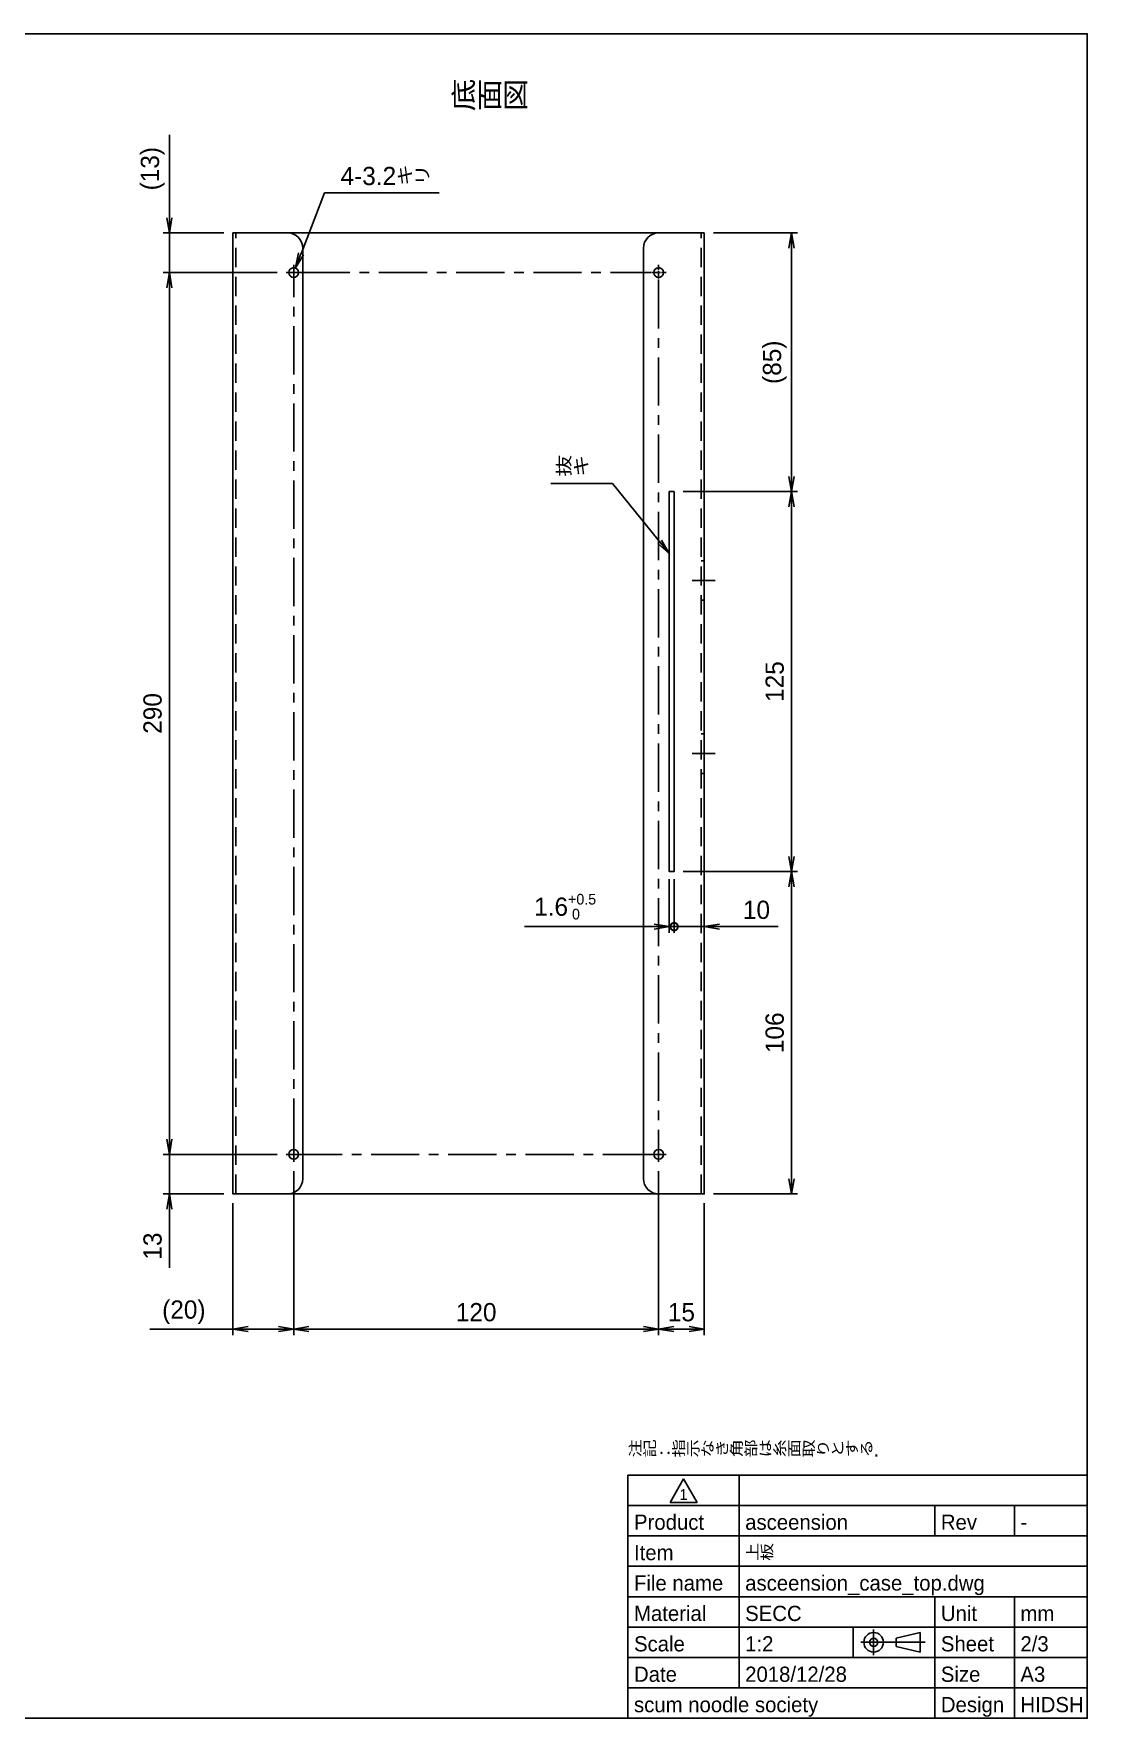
# Model space of a CAD drawing. Header units: millimetres. Extents: x 10 to 810, y 10 to 564.
# Drawn here: x 463 to 810, y 10 to 564 of the extents above; entities that cross this region are included whole.
import ezdxf
from ezdxf.enums import TextEntityAlignment as Align

# ---------------------------------------------------------------- set-up
doc = ezdxf.new("R2010")
doc.units = ezdxf.units.MM
doc.header["$LTSCALE"] = 0.5
doc.linetypes.add('CENTER', pattern=[50.8, 31.75, -6.35, 6.35, -6.35])
doc.linetypes.add('DASH2', pattern=[19.05, 12.7, -6.35])
doc.layers.add('dim', color=2, linetype='Continuous')
doc.layers.add('zuwaku', color=7, linetype='Continuous')
doc.styles.get("Standard").update_dxf_attribs({"font": 'FC-Txt.shx', "height": 6, "bigfont": '@ARExtfont2.shx'})
doc.dimstyles.new('JIS-1', dxfattribs={"dimtxt": 2.5, "dimasz": 5, "dimexe": 2, "dimexo": 3, "dimgap": 2.5, "dimtad": 1, "dimdsep": 46, "dimtxsty": 'Standard', "dimblk": 'OPEN', "dimcen": 2.5, "dimadec": 0, "dimazin": 0, "dimtfac": 1, "dimtmove": 0, "dimatfit": 3, "dimldrblk": 'OPEN', "dimfxl": 1, "dimarcsym": 0})
doc.dimstyles.new('JIS-1$3', dxfattribs={"dimtxt": 2.5, "dimasz": 5, "dimexe": 2, "dimexo": 3, "dimgap": 2.5, "dimtad": 1, "dimtih": 1, "dimtoh": 1, "dimdsep": 46, "dimtxsty": 'Standard', "dimblk1": 'NONE', "dimblk2": 'OPEN', "dimsah": 1, "dimcen": 0, "dimadec": 0, "dimazin": 0, "dimtfac": 1, "dimtofl": 0, "dimtmove": 0, "dimatfit": 3, "dimldrblk": 'OPEN', "dimfxl": 1, "dimarcsym": 0})

# ---------------------------------------------------------------- blocks, each defined once
blk = doc.blocks.new('_OPEN')
at = {"color": 0, "linetype": 'ByBlock', "lineweight": -2}
for p, q in [((-1, 0.166667), (0, 0)), ((-1, -0.166667), (0, 0)), ((0, 0), (-1, 0))]:
    blk.add_line(p, q, dxfattribs=at)
blk = doc.blocks.new('*D177')
at = {"layer": 'dim', "color": 0, "lineweight": -2}
for p, q in [((677.11, 288.43), (714.71, 288.43)), ((712.71, 187.46), (712.71, 283.43)), ((687.01, 182.46), (714.71, 182.46))]:
    blk.add_line(p, q, dxfattribs=at)
at = {"layer": 'dim', "color": 0, "lineweight": -2, "xscale": 5, "yscale": 5, "zscale": 5}
for p, rotation in [((712.71, 288.43), 90), ((712.71, 182.46), 270)]:
    blk.add_blockref('_OPEN', p, dxfattribs=dict(at, rotation=rotation))
at = {"layer": 'dim', "color": 0, "insert": (707.21, 235.45), "char_height": 6, "attachment_point": 5, "rotation": 90}
blk.add_mtext('106', dxfattribs=at)
blk = doc.blocks.new('*D178')
at = {"layer": 'dim', "color": 0, "lineweight": -2}
for p, q in [((677.11, 413.43), (714.71, 413.43)), ((712.71, 293.43), (712.71, 408.43)), ((677.11, 288.43), (714.71, 288.43))]:
    blk.add_line(p, q, dxfattribs=at)
at = {"layer": 'dim', "color": 0, "lineweight": -2, "xscale": 5, "yscale": 5, "zscale": 5}
for p, rotation in [((712.71, 413.43), 90), ((712.71, 288.43), 270)]:
    blk.add_blockref('_OPEN', p, dxfattribs=dict(at, rotation=rotation))
at = {"layer": 'dim', "color": 0, "insert": (707.21, 350.93), "char_height": 6, "attachment_point": 5, "rotation": 90}
blk.add_mtext('125', dxfattribs=at)
blk = doc.blocks.new('_DotSmall')
at = {"color": 0, "linetype": 'ByBlock', "const_width": 0.5}
blk.add_lwpolyline([(-0.0625, 0, 1), (0.0625, 0, 1)], format="xyb", close=True, dxfattribs=at)
blk = doc.blocks.new('*D179')
at = {"layer": 'dim', "color": 0, "lineweight": -2}
for p, q in [((672.51, 285.93), (672.51, 268.34)), ((674.11, 285.93), (674.11, 268.34)), ((672.51, 270.34), (624.89, 270.34)), ((667.51, 270.34), (662.51, 270.34)), ((672.51, 270.34), (674.11, 270.34))]:
    blk.add_line(p, q, dxfattribs=at)
at = {"layer": 'dim', "color": 0, "lineweight": -2, "xscale": 5, "yscale": 5, "zscale": 5, "rotation": 180}
blk.add_blockref('_DotSmall', (674.11, 270.34), dxfattribs=at)
at = {"layer": 'dim', "color": 0, "lineweight": -2, "xscale": 5, "yscale": 5, "zscale": 5}
blk.add_blockref('_OPEN', (672.51, 270.34), dxfattribs=at)
at = {"layer": 'dim', "color": 0, "insert": (638.27, 276.92), "char_height": 6, "attachment_point": 5}
blk.add_mtext('\\A1;1.6{\\H3.500000;\\S+0.5^  0;}', dxfattribs=at)
blk = doc.blocks.new('*D180')
at = {"layer": 'dim', "color": 0, "lineweight": -2}
for p, q in [((508.11, 200.46), (508.11, 205.46)), ((543.51, 195.46), (506.11, 195.46)), ((508.11, 195.46), (508.11, 182.46)), ((526.01, 182.46), (506.11, 182.46)), ((508.11, 177.46), (508.11, 158.1))]:
    blk.add_line(p, q, dxfattribs=at)
at = {"layer": 'dim', "color": 0, "lineweight": -2, "xscale": 5, "yscale": 5, "zscale": 5}
for p, rotation in [((508.11, 195.46), 270), ((508.11, 182.46), 90)]:
    blk.add_blockref('_OPEN', p, dxfattribs=dict(at, rotation=rotation))
at = {"layer": 'dim', "color": 0, "insert": (502.61, 165.28), "char_height": 6, "attachment_point": 5, "rotation": 90}
blk.add_mtext('13', dxfattribs=at)
blk = doc.blocks.new('*D181')
at = {"layer": 'dim', "color": 0, "lineweight": -2}
for p, q in [((674.11, 285.43), (674.11, 268.34)), ((684.01, 185.46), (684.01, 272.34)), ((674.11, 270.34), (669.11, 270.34)), ((674.11, 270.34), (684.01, 270.34)), ((689.01, 270.34), (708.37, 270.34))]:
    blk.add_line(p, q, dxfattribs=at)
at = {"layer": 'dim', "color": 0, "lineweight": -2, "xscale": 5, "yscale": 5, "zscale": 5, "rotation": 180}
blk.add_blockref('_OPEN', (684.01, 270.34), dxfattribs=at)
at = {"layer": 'dim', "color": 0, "insert": (701.19, 275.84), "char_height": 6, "attachment_point": 5}
blk.add_mtext('10', dxfattribs=at)
blk = doc.blocks.new('_None')
blk = doc.blocks.new('*D183')
at = {"layer": 'dim', "color": 0, "lineweight": -2}
for p, q in [((543.51, 485.46), (506.11, 485.46)), ((508.11, 200.46), (508.11, 480.46)), ((543.51, 195.46), (506.11, 195.46))]:
    blk.add_line(p, q, dxfattribs=at)
at = {"layer": 'dim', "color": 0, "lineweight": -2, "xscale": 5, "yscale": 5, "zscale": 5}
for p, rotation in [((508.11, 485.46), 90), ((508.11, 195.46), 270)]:
    blk.add_blockref('_OPEN', p, dxfattribs=dict(at, rotation=rotation))
at = {"layer": 'dim', "color": 0, "insert": (502.61, 340.46), "char_height": 6, "attachment_point": 5, "rotation": 90}
blk.add_mtext('290', dxfattribs=at)
blk = doc.blocks.new('*D184')
at = {"layer": 'dim', "color": 0, "lineweight": -2}
for p, q in [((508.11, 503.46), (508.11, 530.74)), ((526.01, 498.46), (506.11, 498.46)), ((508.11, 485.46), (508.11, 498.46)), ((543.51, 485.46), (506.11, 485.46)), ((508.11, 480.46), (508.11, 475.46))]:
    blk.add_line(p, q, dxfattribs=at)
at = {"layer": 'dim', "color": 0, "lineweight": -2, "xscale": 5, "yscale": 5, "zscale": 5}
for p, rotation in [((508.11, 498.46), 270), ((508.11, 485.46), 90)]:
    blk.add_blockref('_OPEN', p, dxfattribs=dict(at, rotation=rotation))
at = {"layer": 'dim', "color": 0, "insert": (502.61, 519.6), "char_height": 6, "attachment_point": 5, "rotation": 90}
blk.add_mtext('{(13)}', dxfattribs=at)
blk = doc.blocks.new('*D185')
at = {"layer": 'dim', "color": 0, "lineweight": -2}
for p, q in [((549.01, 189.96), (549.01, 136.02)), ((529.01, 179.46), (529.01, 136.02)), ((529.01, 138.02), (501.73, 138.02)), ((544.01, 138.02), (534.01, 138.02))]:
    blk.add_line(p, q, dxfattribs=at)
at = {"layer": 'dim', "color": 0, "lineweight": -2, "xscale": 5, "yscale": 5, "zscale": 5, "rotation": 180}
blk.add_blockref('_OPEN', (529.01, 138.02), dxfattribs=at)
at = {"layer": 'dim', "color": 0, "lineweight": -2, "xscale": 5, "yscale": 5, "zscale": 5}
blk.add_blockref('_OPEN', (549.01, 138.02), dxfattribs=at)
at = {"layer": 'dim', "color": 0, "insert": (512.87, 143.52), "char_height": 6, "attachment_point": 5}
blk.add_mtext('(20)', dxfattribs=at)
blk = doc.blocks.new('*D186')
at = {"layer": 'dim', "color": 0, "lineweight": -2}
for p, q in [((549.01, 189.96), (549.01, 136.02)), ((669.01, 189.96), (669.01, 136.02)), ((554.01, 138.02), (664.01, 138.02))]:
    blk.add_line(p, q, dxfattribs=at)
at = {"layer": 'dim', "color": 0, "lineweight": -2, "xscale": 5, "yscale": 5, "zscale": 5, "rotation": 180}
blk.add_blockref('_OPEN', (549.01, 138.02), dxfattribs=at)
at = {"layer": 'dim', "color": 0, "lineweight": -2, "xscale": 5, "yscale": 5, "zscale": 5}
blk.add_blockref('_OPEN', (669.01, 138.02), dxfattribs=at)
at = {"layer": 'dim', "color": 0, "insert": (609.01, 143.52), "char_height": 6, "attachment_point": 5}
blk.add_mtext('120', dxfattribs=at)
blk = doc.blocks.new('*D187')
at = {"layer": 'dim', "color": 0, "lineweight": -2}
for p, q in [((669.01, 189.96), (669.01, 136.02)), ((684.01, 179.46), (684.01, 136.02)), ((674.01, 138.02), (679.01, 138.02))]:
    blk.add_line(p, q, dxfattribs=at)
at = {"layer": 'dim', "color": 0, "lineweight": -2, "xscale": 5, "yscale": 5, "zscale": 5, "rotation": 180}
blk.add_blockref('_OPEN', (669.01, 138.02), dxfattribs=at)
at = {"layer": 'dim', "color": 0, "lineweight": -2, "xscale": 5, "yscale": 5, "zscale": 5}
blk.add_blockref('_OPEN', (684.01, 138.02), dxfattribs=at)
at = {"layer": 'dim', "color": 0, "insert": (676.51, 143.52), "char_height": 6, "attachment_point": 5}
blk.add_mtext('15', dxfattribs=at)
blk = doc.blocks.new('*D188')
at = {"layer": 'dim', "color": 0, "lineweight": -2}
for p, q in [((559.17, 511.67), (551.4, 491.61)), ((596.83, 511.67), (559.17, 511.67))]:
    blk.add_line(p, q, dxfattribs=at)
at = {"layer": 'dim', "color": 0, "lineweight": -2, "xscale": 5, "yscale": 5, "zscale": 5, "rotation": 248.8059731455563}
blk.add_blockref('_OPEN', (549.59, 486.95), dxfattribs=at)
at = {"layer": 'dim', "color": 0, "insert": (579.25, 517.17), "char_height": 6, "attachment_point": 5}
blk.add_mtext('{4-3.2キリ}', dxfattribs=at)
blk = doc.blocks.new('*D190')
at = {"layer": 'dim', "color": 0, "lineweight": -2}
for p, q in [((687.01, 498.46), (714.71, 498.46)), ((712.71, 418.43), (712.71, 493.46)), ((677.11, 413.43), (714.71, 413.43))]:
    blk.add_line(p, q, dxfattribs=at)
at = {"layer": 'dim', "color": 0, "lineweight": -2, "xscale": 5, "yscale": 5, "zscale": 5}
for p, rotation in [((712.71, 498.46), 90), ((712.71, 413.43), 270)]:
    blk.add_blockref('_OPEN', p, dxfattribs=dict(at, rotation=rotation))
at = {"layer": 'dim', "color": 0, "insert": (707.21, 455.95), "char_height": 6, "attachment_point": 5, "rotation": 90}
blk.add_mtext('(85)', dxfattribs=at)
blk = doc.blocks.new('title')
at = {"layer": 'zuwaku'}
for p, q in [((-75.54, 35), (-75.54, 0)), ((0, 35), (-75.54, 35)), ((-57.26, 35), (-57.26, 5)), ((-25.08, 35), (-25.08, 30)), ((-12, 35), (-12, 30)), ((0, 30), (-75.54, 30)), ((0, 25), (-75.54, 25)), ((0, 20), (-75.54, 20)), ((-25.08, 20), (-25.08, 0)), ((-12, 20), (-12, 0)), ((0, 15), (-75.54, 15)), ((-38.48, 15), (-38.48, 10)), ((-31.44, 13.17), (-27.5, 14.11)), ((-27.5, 14.11), (-27.5, 10.89)), ((-31.44, 11.83), (-31.44, 13.17)), ((-27.5, 10.89), (-31.44, 11.83)), ((0, 10), (-75.54, 10)), ((0, 5), (-75.54, 5))]:
    blk.add_line(p, q, dxfattribs=at)
at = {"layer": 'zuwaku', "linetype": 'CENTER'}
for p, q in [((-35.14, 14.61), (-35.14, 10.39)), ((-37.25, 12.5), (-26.66, 12.5))]:
    blk.add_line(p, q, dxfattribs=at)
at = {"layer": 'zuwaku'}
for radius in [1.61, 0.672]:
    blk.add_circle((-35.14, 12.5), radius, dxfattribs=at)
for tag, p in [('PRODUCT', (-56.26, 31)), ('REV', (-11, 31)), ('ITEM', (-56.26, 26)), ('FILE_NAME', (-56.26, 21)), ('MATERIAL', (-56.26, 16)), ('UNIT', (-11, 16)), ('SCALE', (-56.26, 11)), ('SHEET', (-11, 11)), ('DATE', (-56.26, 6)), ('SIZE', (-11, 6)), ('COMPANY', (-74.54, 1)), ('DESIGNED', (-11, 1))]:
    blk.add_attdef(tag, p, '', height=2.5)
for s, p in [('Product', (-74.54, 31)), ('Rev', (-24.08, 31)), ('Item', (-74.54, 26)), ('File name', (-74.54, 21)), ('Material', (-74.54, 16)), ('Unit', (-24.08, 16)), ('Scale', (-74.54, 11)), ('Sheet', (-24.08, 11)), ('Date', (-74.54, 6)), ('Size', (-24.08, 6)), ('Design', (-24.08, 1))]:
    blk.add_text(s, height=2.5, dxfattribs=at).set_placement(p)
blk = doc.blocks.new('mod_mark')
at = {"layer": 'zuwaku'}
for p, q in [((6.92, 0.5), (9.14, 4.36)), ((11.37, 0.5), (9.14, 4.36)), ((6.92, 0.5), (11.37, 0.5))]:
    blk.add_line(p, q, dxfattribs=at)
blk.add_text('1', height=1.79, dxfattribs=at).set_placement((9.14, 1.79), align=Align.MIDDLE_CENTER)

msp = doc.modelspace()

# ---------------------------------------------------------------- linework, layer by layer
at = {"linetype": 'DASH2'}
for p, q in [((530.011, 182.459), (530.011, 498.459)), ((683.011, 182.459), (683.011, 498.459))]:
    msp.add_line(p, q, dxfattribs=at)
for p, q in [((552.011, 470.674), (552.011, 493.459)), ((664.011, 187.459), (664.011, 493.459)), ((668.179, 498.459), (684.011, 498.459)), ((552.011, 470.674), (552.011, 187.459)), ((672.511, 394.674), (672.511, 316.674)), ((674.111, 316.674), (674.111, 394.674)), ((684.011, 390.659), (683.011, 390.659)), ((684.011, 377.659), (683.011, 377.659)), ((684.011, 333.759), (683.011, 333.759)), ((684.011, 320.759), (683.011, 320.759)), ((684.011, 182.459), (668.179, 182.459))]:
    msp.add_line(p, q)
msp.add_lwpolyline([(684.011, 498.459), (684.011, 182.459), (529.011, 182.459), (529.011, 498.459)], close=True)
for points in [[(672.511, 394.674), (672.511, 413.434), (674.111, 413.434), (674.111, 394.674)], [(674.111, 316.674), (674.111, 288.434), (672.511, 288.434), (672.511, 316.674)]]:
    msp.add_lwpolyline(points)
for centre in [(549.011, 485.459), (669.011, 485.459), (549.011, 195.459), (669.011, 195.459)]:
    msp.add_circle(centre, 1.6)
for centre, radius, start, end in [((547.011, 493.459), 5, 0, 90), ((669.011, 493.459), 5, 90, 180), ((572.845, 384.159), 6.5, 262.93029, 262.93029), ((547.011, 187.459), 5, 270, 0), ((669.011, 187.459), 5, 180, 270)]:
    msp.add_arc(centre, radius, start, end)
at = {"layer": 'dim', "linetype": 'CENTER'}
for p, q in [((549.011, 487.959), (549.011, 482.959)), ((551.511, 485.459), (546.511, 485.459)), ((549.011, 197.959), (549.011, 482.959)), ((551.611, 485.459), (666.611, 485.459)), ((669.011, 482.959), (669.011, 197.959)), ((680.011, 384.159), (687.611, 384.159)), ((680.011, 327.259), (687.611, 327.259)), ((551.511, 195.459), (546.511, 195.459)), ((549.011, 197.959), (549.011, 192.959)), ((666.511, 195.459), (551.611, 195.459)), ((671.511, 195.459), (666.511, 195.459)), ((669.011, 197.959), (669.011, 192.959))]:
    msp.add_line(p, q, dxfattribs=at)
at = {"layer": 'dim', "linetype": 'CENTER', "ltscale": 0.1}
for p, q in [((669.011, 487.959), (669.011, 482.959)), ((671.511, 485.459), (666.511, 485.459))]:
    msp.add_line(p, q, dxfattribs=at)
at = {"layer": 'zuwaku'}
for p, q in [((810, 90), (658.917, 90)), ((658.917, 90), (658.917, 80)), ((695.486, 80), (695.486, 90))]:
    msp.add_line(p, q, dxfattribs=at)
msp.add_lwpolyline([(10, 564), (10, 10), (810, 10), (810, 564)], close=True, dxfattribs=at)

# ---------------------------------------------------------------- block references
at = {"xscale": 2, "yscale": 2, "zscale": 2}
msp.add_blockref('mod_mark', (658.917, 80), dxfattribs=at)
at = {"layer": 'zuwaku', "xscale": 2, "yscale": 2, "zscale": 2}
msp.add_blockref('title', (810, 10), dxfattribs=at).add_auto_attribs({'PRODUCT': 'asceension', 'REV': '-', 'ITEM': '上板', 'MATERIAL': 'SECC', 'SCALE': '1:2', 'DATE': '2018/12/28', 'SHEET': '2/3', 'SIZE': 'A3', 'UNIT': 'mm', 'DESIGNED': 'HIDSH', 'COMPANY': 'scum noodle society', 'FILE_NAME': 'asceension_case_top.dwg'})

# ---------------------------------------------------------------- texts
at = {"layer": 'dim'}
msp.add_text('底面図', height=9, dxfattribs=at).set_placement((600.527, 538.903))
at = {"layer": 'dim', "insert": (646.319, 418.547), "char_height": 6, "width": 23.96137, "attachment_point": 9}
msp.add_mtext('抜キ', dxfattribs=at)
at = {"layer": 'zuwaku', "insert": (658.939, 101.025), "char_height": 5, "width": 151.06099, "attachment_point": 1}
msp.add_mtext('{\\pxi-4,l4;注記：指示なき角部は糸面取りとする.}', dxfattribs=at)

# ---------------------------------------------------------------- dimensions: what is measured, and where the dimension line sits
at = {"layer": 'dim'}
for base, p1, p2, text, override, picture, middle in [((508.107, 498.459), (546.511, 485.459), (529.011, 498.459), '{(<>)}', {"dimlfac": 1, "dimpost": '<>', "dimtolj": 0}, '*D184', (502.607, 519.599)), ((712.708086593, 498.458839471), (674.111457884, 413.433839471), (684.011457884, 498.458839471), '(<>)', {"dimlfac": 1, "dimrnd": 0.5, "dimpost": '<>'}, '*D190', (707.208086593, 455.946339471))]:
    dim = msp.add_linear_dim(base=base, p1=p1, p2=p2, angle=90, text=text, dimstyle='JIS-1', override=override, dxfattribs=at)
    dim.commit()
    dim.dimension.update_dxf_attribs({"geometry": picture, "text_midpoint": middle})
dim = msp.add_diameter_dim_2p(p1=(548.433, 483.967), p2=(549.59, 486.951), text='{4-<>キリ}', dimstyle='JIS-1$3', override={"dimpost": '<>', "dimtolj": 0}, dxfattribs=at)
dim.commit()
dim.dimension.update_dxf_attribs({"geometry": '*D188', "text_midpoint": (579.254, 511.667), "dimtype": 163})
for base, p1, p2, override, picture, middle in [((508.107, 485.459), (546.511, 195.459), (546.511, 485.459), {"dimlfac": 1, "dimpost": '<>'}, '*D183', (502.607, 340.459)), ((712.708, 413.434), (674.111, 288.434), (674.111, 413.434), {"dimlfac": 1}, '*D178', (707.208, 350.934)), ((712.708086593, 288.433839471), (684.011457884, 182.458839471), (674.111457884, 288.433839471), {"dimlfac": 1, "dimrnd": 0.5}, '*D177', (707.208086593, 235.446339471)), ((508.107, 182.459), (546.511, 195.459), (529.011, 182.459), {"dimlfac": 1}, '*D180', (502.607, 165.279))]:
    dim = msp.add_linear_dim(base=base, p1=p1, p2=p2, angle=90, dimstyle='JIS-1', override=override, dxfattribs=at)
    dim.commit()
    dim.dimension.update_dxf_attribs({"geometry": picture, "text_midpoint": middle})
dim = msp.add_linear_dim(base=(674.111, 270.335), p1=(672.511, 288.934), p2=(674.111, 288.934), dimstyle='JIS-1', override={"dimlfac": 1, "dimblk1": 'OPEN', "dimblk2": 'DotSmall', "dimsah": 1, "dimsd2": 0, "dimtol": 1, "dimlim": 0, "dimtp": 0.5, "dimtm": 0, "dimtfac": 1.4, "dimtolj": 1, "dimtzin": 11}, dxfattribs=at)
dim.commit()
dim.dimension.update_dxf_attribs({"geometry": '*D179', "text_midpoint": (638.273, 270.335), "dimtype": 160})
for base, p1, p2, override, picture, middle in [((684.011, 270.335), (674.111, 288.434), (684.011, 182.459), {"dimlfac": 1, "dimrnd": 0.5, "dimblk1": 'None', "dimblk2": 'OPEN', "dimsah": 1}, '*D181', (701.191, 275.835)), ((669.011, 138.02), (549.011, 192.959), (669.011, 192.959), {"dimlfac": 1, "dimpost": '<>'}, '*D186', (609.011, 143.52)), ((684.011, 138.02), (669.011, 192.959), (684.011, 182.459), {"dimlfac": 1, "dimrnd": 0.5, "dimpost": '<>', "dimtolj": 0}, '*D187', (676.511, 143.52))]:
    dim = msp.add_linear_dim(base=base, p1=p1, p2=p2, dimstyle='JIS-1', override=override, dxfattribs=at)
    dim.commit()
    dim.dimension.update_dxf_attribs({"geometry": picture, "text_midpoint": middle})
dim = msp.add_linear_dim(base=(529.011, 138.02), p1=(549.011, 192.959), p2=(529.011, 182.459), text='(<>)', dimstyle='JIS-1', override={"dimlfac": 1, "dimpost": '<>'}, dxfattribs=at)
dim.commit()
dim.dimension.update_dxf_attribs({"geometry": '*D185', "text_midpoint": (512.871, 143.52)})

# ---------------------------------------------------------------- leaders
at = {"layer": 'dim', "annotation_type": 0, "has_hookline": 1, "hookline_direction": 1, "text_width": 12.7}
msp.add_leader([(672.511, 393.032), (653.819, 416.047), (648.819, 416.047)], dimstyle='JIS-1', override={"dimtad": 1}, dxfattribs=at)

doc.saveas('drawing.dxf')
